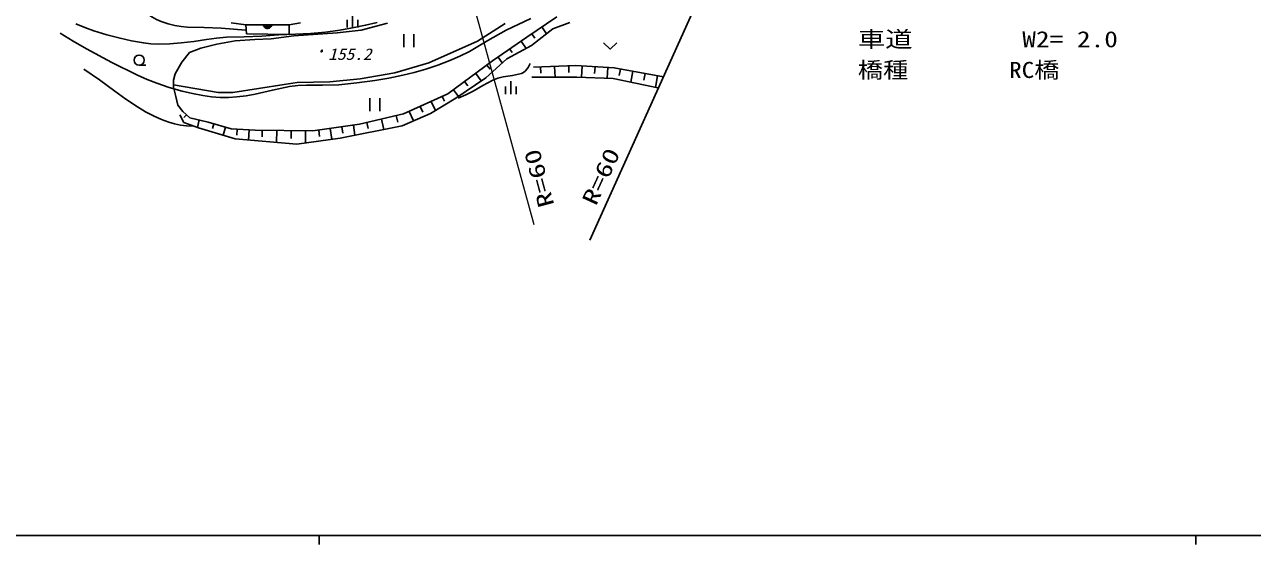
# Model space of a CAD drawing. Units: millimetres, scale not verified. Extents: x 40000 to 680000, y 20000 to 380000.
# Drawn here: x 334416 to 474448, y 204000 to 263234 of the extents above; entities that cross this region are included whole.
import ezdxf
from ezdxf.enums import TextEntityAlignment as Align

# ---------------------------------------------------------------- set-up
doc = ezdxf.new("R2010")
doc.units = ezdxf.units.MM
doc.header["$LTSCALE"] = 1000
for name, color, linetype, lineweight in [('M-BGD', 7, 'Continuous', 25), ('M-BGD-HTXT', 7, 'Continuous', 13), ('M-TTL-BAND', 7, 'Continuous', 25)]:
    doc.layers.add(name, color=color, linetype=linetype, lineweight=lineweight)
doc.layers.add('M-STR-HTXT', color=7, linetype='Continuous')
doc.styles.add('ＭＳ ゴシック', font='')
doc.styles.get('ＭＳ ゴシック').set_extended_font_data('MS Gothic')

# ---------------------------------------------------------------- blocks, each defined once
blk = doc.blocks.new('BUHIN90')
at = {"color": 7, "linetype": 'Continuous', "lineweight": 25}
blk.add_line((-283, -499), (367, -867), dxfattribs=at)
blk.add_circle((0, 0), 574, dxfattribs=at)
blk = doc.blocks.new('BUHIN92')
at = {"color": 7, "linetype": 'Continuous', "lineweight": 25}
for p, q in [((-446, 429), (-890, -354)), ((369, 653), (-369, -653)), ((598, -162), (155, -945))]:
    blk.add_line(p, q, dxfattribs=at)
blk = doc.blocks.new('BUHIN94')
at = {"color": 7, "linetype": 'Continuous', "lineweight": 25}
for p, q in [((-133, 937), (-872, -368)), ((130, -935), (869, 370))]:
    blk.add_line(p, q, dxfattribs=at)
blk = doc.blocks.new('BUHIN95')
at = {"color": 7, "linetype": 'Continuous', "lineweight": 25}
blk.add_lwpolyline([(-477, 679), (-174, -307), (828, -59)], dxfattribs=at)

msp = doc.modelspace()

# ---------------------------------------------------------------- linework, layer by layer
at = {"layer": 'M-BGD'}
for p, q in [((398878, 238651), (413022, 270068)), ((359663, 263221), (357973, 263421)), ((365891, 263417), (364610, 263219)), ((372803, 262615), (375815, 263388)), ((386059, 261359), (389223, 263339)), ((391713, 261788), (395103, 264130)), ((396619, 263481), (394672, 262760)), ((359663, 263221), (364610, 263219)), ((359730, 262174), (359663, 263221)), ((364587, 262105), (359730, 262174)), ((362612, 263158), (361662, 263158)), ((361687, 263095), (362587, 263095)), ((362549, 263033), (361727, 263033)), ((361772, 262970), (362499, 262970)), ((362439, 262908), (361834, 262908)), ((361952, 262845), (362324, 262845)), ((362556, 261617), (365118, 261961)), ((364610, 263219), (364587, 262105)), ((365118, 261961), (370079, 262311)), ((370079, 262311), (372803, 262615)), ((394672, 262760), (392220, 260851)), ((392278, 262179), (392624, 261678)), ((393408, 262959), (393939, 262190)), ((353224, 260035), (354505, 260563)), ((354505, 260563), (356355, 260989)), ((356355, 260989), (358429, 261395)), ((358429, 261395), (360686, 261516)), ((360686, 261516), (362556, 261617)), ((380521, 258879), (386059, 261359)), ((387782, 259086), (391713, 261788)), ((392220, 260851), (389407, 259338)), ((391058, 261338), (391616, 260526)), ((352349, 258937), (353224, 260035)), ((382691, 255326), (387782, 259086)), ((389407, 259338), (387027, 257176)), ((388437, 259536), (388894, 258872)), ((389748, 260437), (390024, 260036)), ((351596, 257616), (352349, 258937)), ((372693, 257049), (376626, 257735)), ((376626, 257735), (380521, 258879)), ((385873, 257676), (386506, 256819)), ((387146, 258616), (387499, 258137)), ((392461, 258376), (397276, 258570)), ((393263, 258409), (393292, 257704)), ((394869, 258473), (394918, 257242)), ((396474, 258538), (396505, 257765)), ((397276, 258570), (401672, 258289)), ((398009, 258523), (397926, 257232)), ((399474, 258430), (399426, 257675)), ((400940, 258336), (400861, 257112)), ((401672, 258289), (407299, 257278)), ((402376, 258162), (402245, 257438)), ((403782, 257910), (403559, 256663)), ((351392, 256111), (351393, 256884)), ((351393, 256884), (351596, 257616)), ((351408, 256360), (356491, 255478)), ((358172, 255497), (364038, 256414)), ((364038, 256414), (365514, 256632)), ((365514, 256632), (369218, 256707)), ((369218, 256707), (372693, 257049)), ((387027, 257176), (383601, 254834)), ((384600, 256736), (384959, 256250)), ((397388, 257254), (392264, 257228)), ((401532, 257085), (397388, 257254)), ((406655, 256019), (401532, 257085)), ((405189, 257657), (405051, 256886)), ((406596, 257405), (406358, 256080)), ((351677, 255054), (351392, 256111)), ((351900, 254058), (351677, 255054)), ((356491, 255478), (358172, 255497)), ((377643, 253057), (382691, 255326)), ((382060, 255042), (382301, 254507)), ((383328, 255796), (383892, 255032)), ((352480, 253319), (351900, 254058)), ((379536, 253908), (379832, 253249)), ((383601, 254834), (380717, 253104)), ((380798, 254475), (381266, 253434)), ((352593, 252083), (352124, 252948)), ((352480, 253319), (353273, 252598)), ((352876, 252958), (352591, 252645)), ((354251, 251469), (352593, 252083)), ((353273, 252598), (355363, 252128)), ((354318, 252363), (354128, 251515)), ((355363, 252128), (357995, 251370)), ((372596, 251869), (377643, 253057)), ((373437, 252067), (373593, 251404)), ((375119, 252463), (375393, 251298)), ((376802, 252859), (376975, 252125)), ((380717, 253104), (377478, 251712)), ((378274, 253340), (378759, 252263)), ((358432, 250206), (354251, 251469)), ((356021, 251939), (355862, 251384)), ((357337, 251560), (357066, 250619)), ((357995, 251370), (360699, 251189)), ((358671, 251325), (358625, 250645)), ((360023, 251234), (359945, 250074)), ((360699, 251189), (367296, 251114)), ((361523, 251179), (361515, 250434)), ((363173, 251161), (363157, 249793)), ((364822, 251142), (364812, 250246)), ((366471, 251123), (366455, 249733)), ((367296, 251114), (372596, 251869)), ((367958, 251208), (368064, 250470)), ((369283, 251397), (369458, 250170)), ((377478, 251712), (370412, 250309)), ((370608, 251586), (370711, 250864)), ((371933, 251775), (372094, 250643)), ((365472, 249590), (358432, 250206)), ((370412, 250309), (365472, 249590))]:
    msp.add_line(p, q, dxfattribs=at)
for points in [[(336343, 269123), (338800, 268811), (341242, 268440), (342193, 268247), (343132, 267994), (343673, 267789), (344197, 267525), (345079, 266952), (345935, 266322), (347416, 265202), (348941, 264125), (349458, 263825), (350000, 263581), (350777, 263326), (351572, 263129), (352278, 263003), (353002, 262936), (354909, 262911), (356823, 262825), (358234, 262709), (359655, 262595)], [(338462, 262273), (339952, 261342), (341481, 260458), (344379, 258932), (347314, 257454), (348382, 256982), (349483, 256562), (350926, 256082), (352398, 255656), (353573, 255368), (354760, 255140), (355742, 255011), (356739, 254941), (357678, 254938), (358625, 254996), (359676, 255125), (360719, 255313), (362676, 255768), (364645, 256162), (365598, 256279), (366565, 256337), (368409, 256329), (370253, 256381), (372301, 256593), (374350, 256865), (375946, 257129), (377543, 257454), (378864, 257775), (380169, 258154), (381561, 258625), (382934, 259152), (384066, 259636), (385172, 260174), (387251, 261411), (389357, 262593), (392169, 263937)], [(340268, 263317), (341286, 262885), (342327, 262509), (343803, 262069), (345303, 261685), (346629, 261386), (347966, 261146), (348828, 261051), (349697, 261017), (350988, 261051), (352274, 261145), (353714, 261303), (355158, 261522), (356295, 261692), (357436, 261801), (359455, 261822), (361469, 261903), (363390, 262051), (365316, 262139), (367020, 262225), (368729, 262372), (370362, 262603), (371989, 262893), (373315, 263156), (374624, 263478)], [(341179, 258153), (342966, 256931), (344717, 255661), (345983, 254738), (347287, 253862), (348223, 253302), (349198, 252790), (350019, 252419), (350871, 252100), (351532, 251913), (352215, 251782), (352867, 251702), (353533, 251640)], [(383849, 254841), (384731, 255211), (385587, 255637), (386694, 256297), (387831, 256903), (388401, 257127), (389008, 257298), (390069, 257450), (391084, 257657), (391331, 257792), (391544, 257978), (391834, 258357), (392088, 258791)]]:
    msp.add_lwpolyline(points, dxfattribs=at)
msp.add_lwpolyline([(362637, 263220), (362597, 263105), (362539, 263008), (362442, 262898), (362332, 262838), (362214, 262800), (362059, 262800), (361942, 262838), (361832, 262898), (361734, 263008), (361674, 263105), (361637, 263220)], close=True, dxfattribs=at)
at = {"layer": 'M-BGD-HTXT'}
msp.add_line((384629, 269029), (392499, 240448), dxfattribs=at)
at = {"layer": 'M-TTL-BAND'}
for p, q in [((40000, 205000), (579000, 205000)), ((368000, 205000), (368000, 204000)), ((468000, 205000), (468000, 204000))]:
    msp.add_line(p, q, dxfattribs=at)

# ---------------------------------------------------------------- block references
at = {"layer": 'M-BGD', "rotation": 29.48645}
for name, p in [('BUHIN92', (371809, 263640)), ('BUHIN94', (378236, 261408)), ('BUHIN95', (401198, 260802)), ('BUHIN90', (347482, 259185)), ('BUHIN92', (389875, 256039)), ('BUHIN94', (374359, 254109))]:
    msp.add_blockref(name, p, dxfattribs=at)

# ---------------------------------------------------------------- texts
at = {"layer": 'M-BGD-HTXT', "style": 'ＭＳ ゴシック', "oblique": 15}
for s, width, p in [('155.2', 1.1, (369049, 258813)), ('・', 0.85, (367360, 259142))]:
    msp.add_text(s, height=1320, rotation=359.9, dxfattribs=dict(at, width=width)).set_placement(p, align=Align.BOTTOM_LEFT)
at = {"layer": 'M-BGD-HTXT', "style": 'ＭＳ ゴシック', "width": 1.35}
for rotation, p in [(105, (395370, 242835)), (65.4, (400086, 242254))]:
    msp.add_text('R=60', height=1833, rotation=rotation, dxfattribs=at).set_placement(p, align=Align.BOTTOM_LEFT)
at = {"layer": 'M-STR-HTXT', "style": 'ＭＳ ゴシック'}
for s, width, p in [('車道\u3000\u3000\u3000\u3000W2= 2.0', 1.25, (429443, 260098)), ('橋種\u3000\u3000\u3000\u3000RC橋', 1.15, (429443, 256598))]:
    msp.add_text(s, height=1833, dxfattribs=dict(at, width=width)).set_placement(p, align=Align.BOTTOM_LEFT)

doc.saveas('drawing.dxf')
